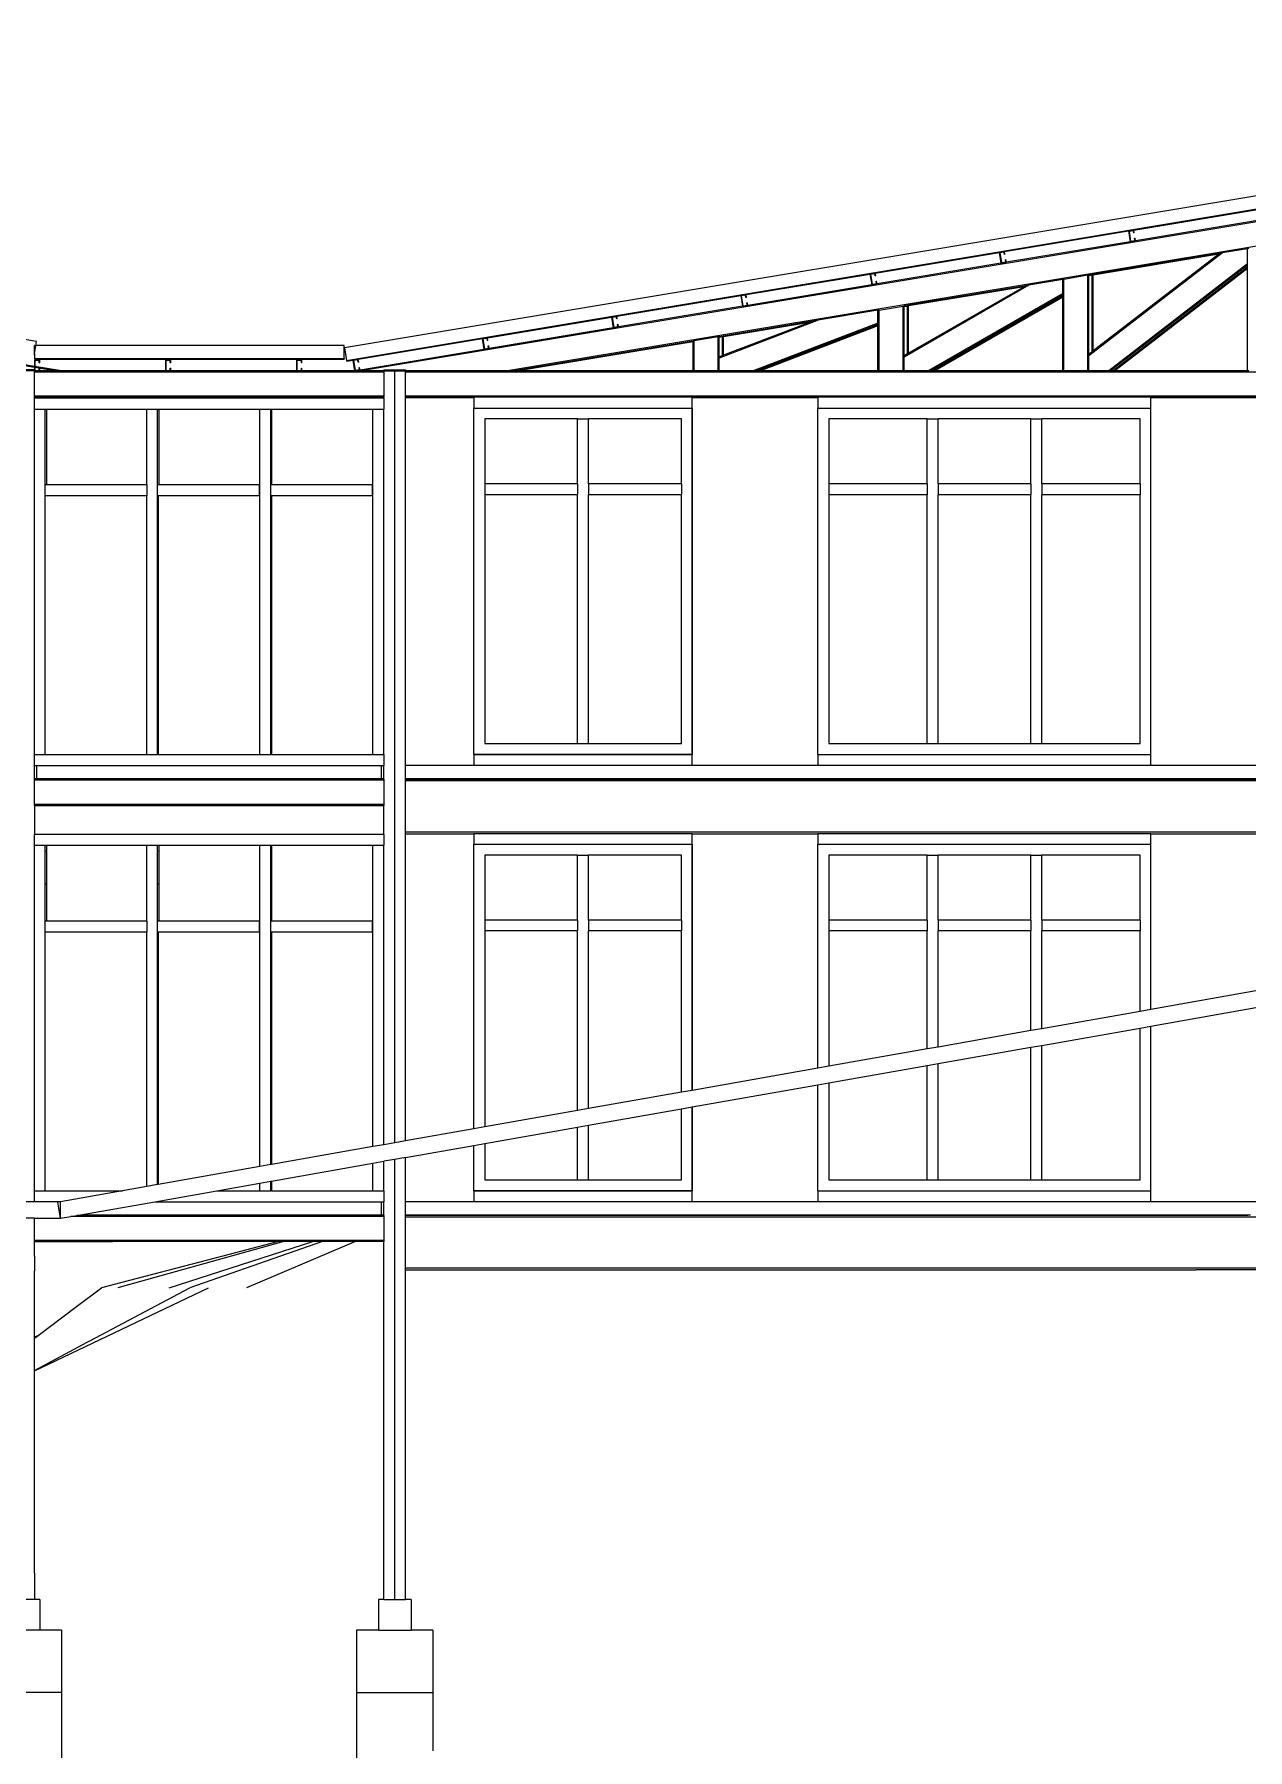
# Model space of a CAD drawing. Extents: x -53 to 53, y -13 to 12.
# Drawn here: x -25.52 to -14.41, y -3.5 to 12.21 of the extents above; entities that cross this region are included whole.
import ezdxf

# ---------------------------------------------------------------- set-up
doc = ezdxf.new("R2010")
doc.units = 0
doc.layers.get('0').update_dxf_attribs({"linetype": 'CONTINUOUS'})

msp = doc.modelspace()

# ---------------------------------------------------------------- linework, layer by layer
for p, q in [((-25.497, 9.401), (-42.377, 12.215)), ((-5.455, 12.215), (-22.677, 9.344)), ((-42.416, 11.982), (-25.516, 9.166)), ((-22.657, 9.226), (-5.435, 12.096)), ((-5.416, 11.982), (-22.523, 9.131)), ((-5.38, 11.765), (-21.183, 9.131)), ((-15.448, 10.422), (-14.314, 10.611)), ((-16.632, 10.225), (-15.497, 10.414)), ((-15.448, 10.422), (-15.497, 10.414)), ((-15.497, 10.414), (-15.481, 10.315)), ((-15.452, 10.416), (-15.492, 10.409)), ((-15.492, 10.409), (-15.477, 10.321)), ((-15.449, 10.396), (-15.452, 10.416)), ((-15.444, 10.397), (-15.449, 10.396)), ((-15.444, 10.397), (-15.448, 10.422)), ((-14.297, 10.512), (-15.432, 10.323)), ((-17.815, 10.027), (-16.681, 10.216)), ((-16.632, 10.225), (-16.681, 10.216)), ((-16.681, 10.216), (-16.665, 10.118)), ((-16.636, 10.219), (-16.675, 10.212)), ((-16.632, 10.199), (-16.636, 10.219)), ((-16.628, 10.2), (-16.632, 10.225)), ((-15.481, 10.315), (-16.615, 10.126)), ((-15.481, 10.315), (-15.432, 10.323)), ((-15.477, 10.321), (-15.437, 10.327)), ((-15.441, 10.347), (-15.436, 10.348)), ((-15.437, 10.327), (-15.441, 10.347)), ((-15.432, 10.323), (-15.436, 10.348)), ((-14.406, 10.251), (-14.637, 10.212)), ((-14.396, 10.252), (-14.406, 10.251)), ((-14.406, 10.112), (-14.406, 10.251)), ((-16.665, 10.118), (-17.799, 9.929)), ((-16.675, 10.212), (-16.66, 10.123)), ((-16.665, 10.118), (-16.615, 10.126)), ((-16.66, 10.123), (-16.621, 10.13)), ((-16.628, 10.2), (-16.632, 10.199)), ((-16.624, 10.15), (-16.619, 10.151)), ((-16.621, 10.13), (-16.624, 10.15)), ((-16.615, 10.126), (-16.619, 10.151)), ((-14.637, 10.212), (-15.859, 9.27)), ((-14.657, 10.209), (-15.859, 10.009)), ((-14.668, 10.2), (-15.819, 9.314)), ((-14.668, 10.2), (-15.819, 10.009)), ((-14.406, 10.112), (-15.678, 9.131)), ((-14.406, 10.099), (-15.662, 9.131)), ((-14.406, 10.081), (-15.638, 9.131)), ((-14.406, 10.068), (-15.622, 9.131)), ((-14.657, 10.209), (-14.668, 10.2)), ((-14.637, 10.212), (-14.657, 10.209)), ((-14.406, 10.099), (-14.406, 10.112)), ((-14.406, 10.081), (-14.406, 10.099)), ((-14.406, 10.068), (-14.406, 10.081)), ((-14.406, 9.131), (-14.406, 10.068)), ((-18.999, 9.83), (-17.865, 10.019)), ((-17.848, 9.92), (-18.983, 9.731)), ((-17.815, 10.027), (-17.865, 10.019)), ((-17.865, 10.019), (-17.848, 9.92)), ((-17.819, 10.021), (-17.859, 10.015)), ((-17.859, 10.015), (-17.844, 9.926)), ((-17.848, 9.92), (-17.799, 9.929)), ((-17.844, 9.926), (-17.805, 9.933)), ((-17.816, 10.002), (-17.819, 10.021)), ((-17.811, 10.003), (-17.816, 10.002)), ((-17.811, 10.003), (-17.815, 10.027)), ((-17.808, 9.952), (-17.803, 9.953)), ((-17.805, 9.933), (-17.808, 9.952)), ((-17.799, 9.929), (-17.803, 9.953)), ((-16.409, 9.917), (-17.551, 9.258)), ((-16.437, 9.912), (-17.551, 9.727)), ((-16.453, 9.903), (-17.511, 9.293)), ((-16.453, 9.903), (-17.511, 9.727)), ((-16.437, 9.912), (-16.453, 9.903)), ((-16.409, 9.917), (-16.437, 9.912)), ((-16.099, 9.969), (-16.409, 9.917)), ((-16.089, 9.97), (-16.099, 9.969)), ((-16.099, 9.841), (-16.099, 9.969)), ((-15.868, 10.007), (-16.089, 9.97)), ((-16.089, 9.131), (-16.089, 9.97)), ((-15.859, 10.009), (-15.868, 10.007)), ((-15.868, 9.131), (-15.868, 10.007)), ((-15.859, 10.002), (-15.859, 10.009)), ((-15.828, 10.007), (-15.859, 10.002)), ((-15.859, 9.283), (-15.859, 10.002)), ((-15.819, 10.009), (-15.828, 10.007)), ((-15.828, 9.306), (-15.828, 10.007)), ((-15.819, 9.314), (-15.819, 10.009)), ((-20.183, 9.633), (-19.048, 9.822)), ((-18.999, 9.83), (-19.048, 9.822)), ((-19.048, 9.822), (-19.032, 9.723)), ((-19.003, 9.824), (-19.043, 9.818)), ((-19.043, 9.818), (-19.028, 9.729)), ((-19, 9.804), (-19.003, 9.824)), ((-18.995, 9.805), (-19, 9.804)), ((-18.995, 9.805), (-18.999, 9.83)), ((-18.992, 9.755), (-18.987, 9.756)), ((-18.988, 9.735), (-18.992, 9.755)), ((-18.983, 9.731), (-18.987, 9.756)), ((-16.099, 9.841), (-17.33, 9.131)), ((-16.099, 9.83), (-17.311, 9.131)), ((-16.099, 9.818), (-17.29, 9.131)), ((-16.099, 9.807), (-17.271, 9.131)), ((-16.099, 9.83), (-16.099, 9.841)), ((-16.099, 9.818), (-16.099, 9.83)), ((-16.099, 9.807), (-16.099, 9.818)), ((-16.099, 9.131), (-16.099, 9.807)), ((-21.366, 9.435), (-20.232, 9.624)), ((-20.183, 9.633), (-20.232, 9.624)), ((-20.232, 9.624), (-20.216, 9.526)), ((-20.187, 9.627), (-20.226, 9.62)), ((-20.226, 9.62), (-20.211, 9.532)), ((-20.183, 9.607), (-20.187, 9.627)), ((-20.179, 9.608), (-20.183, 9.633)), ((-20.179, 9.608), (-20.183, 9.607)), ((-19.032, 9.723), (-20.166, 9.534)), ((-18.338, 9.595), (-19.244, 9.249)), ((-18.387, 9.587), (-19.244, 9.445)), ((-19.032, 9.723), (-18.983, 9.731)), ((-19.028, 9.729), (-18.988, 9.735)), ((-18.387, 9.587), (-18.418, 9.575)), ((-18.338, 9.595), (-18.387, 9.587)), ((-17.791, 9.687), (-18.338, 9.595)), ((-17.781, 9.688), (-17.791, 9.687)), ((-17.791, 9.569), (-17.791, 9.687)), ((-17.781, 9.688), (-17.561, 9.725)), ((-17.781, 9.131), (-17.781, 9.688)), ((-17.561, 9.725), (-17.551, 9.727)), ((-17.561, 9.131), (-17.561, 9.725)), ((-17.551, 9.72), (-17.551, 9.727)), ((-17.551, 9.72), (-17.521, 9.725)), ((-17.551, 9.27), (-17.551, 9.72)), ((-17.521, 9.725), (-17.511, 9.727)), ((-17.521, 9.287), (-17.521, 9.725)), ((-17.511, 9.293), (-17.511, 9.727)), ((-21.366, 9.435), (-21.416, 9.427)), ((-21.37, 9.43), (-21.41, 9.423)), ((-21.367, 9.41), (-21.37, 9.43)), ((-21.362, 9.411), (-21.366, 9.435)), ((-20.216, 9.526), (-21.35, 9.337)), ((-20.216, 9.526), (-20.166, 9.534)), ((-20.211, 9.532), (-20.172, 9.538)), ((-20.175, 9.558), (-20.17, 9.559)), ((-20.172, 9.538), (-20.175, 9.558)), ((-20.166, 9.534), (-20.17, 9.559)), ((-19.253, 9.443), (-19.474, 9.406)), ((-19.244, 9.445), (-19.253, 9.443)), ((-19.253, 9.131), (-19.253, 9.443)), ((-19.244, 9.438), (-19.244, 9.445)), ((-19.213, 9.443), (-19.244, 9.438)), ((-19.244, 9.26), (-19.244, 9.438)), ((-19.204, 9.445), (-19.213, 9.443)), ((-19.213, 9.271), (-19.213, 9.443)), ((-18.418, 9.575), (-19.204, 9.275)), ((-18.418, 9.575), (-19.204, 9.445)), ((-19.204, 9.275), (-19.204, 9.445)), ((-17.791, 9.569), (-18.935, 9.131)), ((-17.791, 9.558), (-18.908, 9.131)), ((-17.791, 9.553), (-18.895, 9.131)), ((-17.791, 9.543), (-18.868, 9.131)), ((-17.791, 9.558), (-17.791, 9.569)), ((-17.791, 9.553), (-17.791, 9.558)), ((-17.791, 9.543), (-17.791, 9.553)), ((-17.791, 9.131), (-17.791, 9.543)), ((-26.433, 9.329), (-25.516, 9.176)), ((-25.517, 9.283), (-25.516, 9.288)), ((-25.516, 9.288), (-25.516, 9.364)), ((-25.503, 9.364), (-25.516, 9.364)), ((-25.516, 9.288), (-25.503, 9.364)), ((-25.516, 9.288), (-25.516, 9.244)), ((-25.503, 9.364), (-25.497, 9.401)), ((-22.68, 9.364), (-25.503, 9.364)), ((-22.68, 9.244), (-22.68, 9.364)), ((-22.677, 9.344), (-22.657, 9.226)), ((-22.55, 9.238), (-21.416, 9.427)), ((-21.399, 9.329), (-22.534, 9.139)), ((-21.416, 9.427), (-21.399, 9.329)), ((-21.41, 9.423), (-21.395, 9.334)), ((-21.399, 9.329), (-21.35, 9.337)), ((-21.395, 9.334), (-21.356, 9.341)), ((-21.362, 9.411), (-21.367, 9.41)), ((-21.359, 9.361), (-21.354, 9.361)), ((-21.356, 9.341), (-21.359, 9.361)), ((-21.35, 9.337), (-21.354, 9.361)), ((-19.484, 9.405), (-21.123, 9.131)), ((-19.484, 9.398), (-21.083, 9.131)), ((-19.474, 9.406), (-19.484, 9.405)), ((-19.484, 9.398), (-19.484, 9.405)), ((-19.484, 9.131), (-19.484, 9.398)), ((-19.474, 9.131), (-19.474, 9.406)), ((-19.213, 9.271), (-19.244, 9.26)), ((-19.204, 9.275), (-19.213, 9.271)), ((-17.521, 9.287), (-17.551, 9.27)), ((-17.511, 9.293), (-17.521, 9.287)), ((-15.828, 9.306), (-15.859, 9.283)), ((-15.859, 9.283), (-15.859, 9.27)), ((-15.819, 9.314), (-15.828, 9.306)), ((-25.516, 9.141), (-25.716, 9.141)), ((-25.516, 9.131), (-25.616, 9.131)), ((-25.516, 9.244), (-25.516, 9.238)), ((-25.516, 9.244), (-22.68, 9.244)), ((-25.516, 9.238), (-22.68, 9.238)), ((-25.466, 9.231), (-25.516, 9.231)), ((-25.516, 9.231), (-25.516, 9.176)), ((-25.516, 9.176), (-25.516, 9.166)), ((-25.516, 9.166), (-25.516, 9.141)), ((-25.516, 9.141), (-25.516, 9.131)), ((-25.516, 9.131), (-25.466, 9.131)), ((-25.516, 9.121), (-25.516, 9.131)), ((-22.316, 9.121), (-25.516, 9.121)), ((-25.516, 8.901), (-25.516, 9.121)), ((-25.471, 9.226), (-25.511, 9.226)), ((-25.511, 9.226), (-25.511, 9.175)), ((-25.511, 9.175), (-25.249, 9.131)), ((-25.511, 9.175), (-25.511, 9.165)), ((-25.511, 9.165), (-25.309, 9.131)), ((-25.511, 9.165), (-25.511, 9.136)), ((-25.511, 9.136), (-25.471, 9.136)), ((-25.471, 9.206), (-25.471, 9.226)), ((-25.466, 9.206), (-25.471, 9.206)), ((-25.471, 9.156), (-25.466, 9.156)), ((-25.471, 9.136), (-25.471, 9.156)), ((-25.466, 9.206), (-25.466, 9.231)), ((-25.466, 9.131), (-25.466, 9.156)), ((-25.309, 9.131), (-25.466, 9.131)), ((-25.249, 9.131), (-25.309, 9.131)), ((-25.309, 9.131), (-25.309, 9.131)), ((-24.316, 9.131), (-25.249, 9.131)), ((-24.266, 9.231), (-24.316, 9.231)), ((-24.316, 9.231), (-24.316, 9.131)), ((-24.316, 9.131), (-24.266, 9.131)), ((-24.311, 9.226), (-24.311, 9.136)), ((-24.271, 9.226), (-24.311, 9.226)), ((-24.311, 9.136), (-24.271, 9.136)), ((-24.271, 9.206), (-24.271, 9.226)), ((-24.266, 9.206), (-24.271, 9.206)), ((-24.271, 9.156), (-24.266, 9.156)), ((-24.271, 9.136), (-24.271, 9.156)), ((-24.266, 9.206), (-24.266, 9.231)), ((-24.266, 9.131), (-24.266, 9.156)), ((-23.116, 9.131), (-24.266, 9.131)), ((-23.066, 9.231), (-23.116, 9.231)), ((-23.116, 9.231), (-23.116, 9.131)), ((-23.116, 9.131), (-23.066, 9.131)), ((-23.111, 9.226), (-23.111, 9.136)), ((-23.071, 9.226), (-23.111, 9.226)), ((-23.111, 9.136), (-23.071, 9.136)), ((-23.071, 9.206), (-23.071, 9.226)), ((-23.066, 9.206), (-23.071, 9.206)), ((-23.071, 9.156), (-23.066, 9.156)), ((-23.071, 9.136), (-23.071, 9.156)), ((-23.066, 9.206), (-23.066, 9.231)), ((-23.066, 9.131), (-23.066, 9.156)), ((-22.583, 9.131), (-23.066, 9.131)), ((-22.68, 9.244), (-22.68, 9.238)), ((-22.657, 9.226), (-22.656, 9.22)), ((-22.656, 9.22), (-22.599, 9.23)), ((-22.55, 9.238), (-22.599, 9.23)), ((-22.599, 9.23), (-22.583, 9.131)), ((-22.554, 9.232), (-22.594, 9.226)), ((-22.594, 9.226), (-22.579, 9.137)), ((-22.583, 9.131), (-22.534, 9.139)), ((-22.583, 9.131), (-22.523, 9.131)), ((-22.579, 9.137), (-22.539, 9.144)), ((-22.551, 9.213), (-22.554, 9.232)), ((-22.546, 9.213), (-22.551, 9.213)), ((-22.546, 9.213), (-22.55, 9.238)), ((-22.543, 9.163), (-22.538, 9.164)), ((-22.539, 9.144), (-22.543, 9.163)), ((-22.534, 9.139), (-22.538, 9.164)), ((-22.316, 9.131), (-22.523, 9.131)), ((-22.523, 9.131), (-22.523, 9.131)), ((-22.316, 9.141), (-22.116, 9.141)), ((-22.316, 9.131), (-22.316, 9.141)), ((-22.316, 9.131), (-22.216, 9.131)), ((-22.316, 9.131), (-22.316, 9.121)), ((-22.316, 9.121), (-22.316, 8.901)), ((-22.216, 2.061), (-22.216, 9.131)), ((-22.216, 9.131), (-22.116, 9.131)), ((-22.116, 9.131), (-22.116, 9.141)), ((-21.183, 9.131), (-22.116, 9.131)), ((-22.116, 9.121), (-22.116, 9.131)), ((-7.316, 9.121), (-22.116, 9.121)), ((-22.116, 8.901), (-22.116, 9.121)), ((-21.123, 9.131), (-21.183, 9.131)), ((-21.083, 9.131), (-21.123, 9.131)), ((-19.484, 9.131), (-21.083, 9.131)), ((-19.474, 9.131), (-19.484, 9.131)), ((-19.253, 9.131), (-19.474, 9.131)), ((-19.244, 9.131), (-19.253, 9.131)), ((-19.244, 9.26), (-19.244, 9.249)), ((-19.244, 9.131), (-19.244, 9.249)), ((-18.935, 9.131), (-19.244, 9.131)), ((-18.935, 9.131), (-18.908, 9.131)), ((-18.895, 9.131), (-18.908, 9.131)), ((-18.868, 9.131), (-18.895, 9.131)), ((-17.791, 9.131), (-18.868, 9.131)), ((-17.781, 9.131), (-17.791, 9.131)), ((-17.561, 9.131), (-17.781, 9.131)), ((-17.551, 9.131), (-17.561, 9.131)), ((-17.551, 9.27), (-17.551, 9.258)), ((-17.551, 9.131), (-17.551, 9.258)), ((-17.33, 9.131), (-17.551, 9.131)), ((-17.33, 9.131), (-17.311, 9.131)), ((-17.29, 9.131), (-17.311, 9.131)), ((-17.271, 9.131), (-17.29, 9.131)), ((-16.099, 9.131), (-17.271, 9.131)), ((-16.089, 9.131), (-16.099, 9.131)), ((-15.868, 9.131), (-16.089, 9.131)), ((-15.859, 9.131), (-15.868, 9.131)), ((-15.859, 9.131), (-15.859, 9.27)), ((-15.678, 9.131), (-15.859, 9.131)), ((-15.678, 9.131), (-15.662, 9.131)), ((-15.638, 9.131), (-15.662, 9.131)), ((-15.622, 9.131), (-15.638, 9.131)), ((-14.406, 9.131), (-15.622, 9.131)), ((-14.396, 9.131), (-14.406, 9.131)), ((-22.316, 8.901), (-25.516, 8.901)), ((-25.516, 8.891), (-25.516, 8.901)), ((-25.516, 8.881), (-25.516, 8.891)), ((-25.516, 8.891), (-22.316, 8.891)), ((-22.316, 8.881), (-25.516, 8.881)), ((-25.516, 8.781), (-25.516, 8.881)), ((-22.316, 8.901), (-22.316, 8.891)), ((-22.316, 8.881), (-22.316, 8.891)), ((-22.316, 8.881), (-22.316, 8.781)), ((-22.116, 8.891), (-22.116, 8.901)), ((-22.076, 8.901), (-22.116, 8.901)), ((-22.116, 8.887), (-22.116, 8.891)), ((-22.116, 8.891), (-22.076, 8.891)), ((-22.116, 5.517), (-22.116, 8.887)), ((-22.116, 8.887), (-21.491, 8.887)), ((-22.076, 8.901), (-22.076, 8.891)), ((-7.316, 8.901), (-22.076, 8.901)), ((-7.316, 8.891), (-22.076, 8.891)), ((-21.491, 8.887), (-21.491, 8.791)), ((-19.491, 8.887), (-18.341, 8.887)), ((-19.491, 8.791), (-19.491, 8.887)), ((-18.341, 8.887), (-18.341, 8.791)), ((-15.291, 8.887), (-14.141, 8.887)), ((-15.291, 8.791), (-15.291, 8.887)), ((-25.516, 8.781), (-25.416, 8.781)), ((-25.516, 5.617), (-25.516, 8.781)), ((-25.416, 8.087), (-25.416, 8.781)), ((-25.416, 8.781), (-25.404, 8.781)), ((-25.404, 8.781), (-25.404, 8.087)), ((-25.404, 8.781), (-24.487, 8.781)), ((-24.487, 8.781), (-24.387, 8.781)), ((-24.487, 8.087), (-24.487, 8.781)), ((-24.387, 8.087), (-24.387, 8.781)), ((-24.387, 8.781), (-24.375, 8.781)), ((-24.375, 8.781), (-24.375, 8.087)), ((-24.375, 8.781), (-23.451, 8.781)), ((-23.451, 8.781), (-23.351, 8.781)), ((-23.451, 8.087), (-23.451, 8.781)), ((-23.351, 8.087), (-23.351, 8.781)), ((-23.351, 8.781), (-23.345, 8.781)), ((-23.345, 8.781), (-23.345, 8.087)), ((-23.345, 8.781), (-22.416, 8.781)), ((-22.416, 8.781), (-22.316, 8.781)), ((-22.416, 8.087), (-22.416, 8.781)), ((-22.316, 5.617), (-22.316, 8.781)), ((-21.491, 5.617), (-21.491, 8.791)), ((-21.491, 8.791), (-19.491, 8.791)), ((-21.491, 8.791), (-19.491, 8.791)), ((-21.491, 5.617), (-21.491, 8.791)), ((-20.541, 8.691), (-21.391, 8.691)), ((-21.391, 8.691), (-21.391, 8.097)), ((-20.541, 8.691), (-20.441, 8.691)), ((-20.541, 8.097), (-20.541, 8.691)), ((-19.591, 8.691), (-20.441, 8.691)), ((-20.441, 8.097), (-20.441, 8.691)), ((-19.591, 8.097), (-19.591, 8.691)), ((-19.491, 5.617), (-19.491, 8.791)), ((-19.491, 8.791), (-19.491, 5.617)), ((-18.341, 8.791), (-15.291, 8.791)), ((-18.341, 5.617), (-18.341, 8.791)), ((-17.341, 8.691), (-18.241, 8.691)), ((-18.241, 8.691), (-18.241, 8.097)), ((-17.341, 8.691), (-17.241, 8.691)), ((-17.341, 8.097), (-17.341, 8.691)), ((-17.241, 8.097), (-17.241, 8.691)), ((-16.391, 8.691), (-17.241, 8.691)), ((-16.391, 8.691), (-16.291, 8.691)), ((-16.391, 8.097), (-16.391, 8.691)), ((-16.291, 8.097), (-16.291, 8.691)), ((-15.391, 8.691), (-16.291, 8.691)), ((-15.391, 8.097), (-15.391, 8.691)), ((-15.291, 5.617), (-15.291, 8.791)), ((-25.404, 8.087), (-25.416, 8.087)), ((-25.416, 7.987), (-25.416, 8.087)), ((-24.487, 8.087), (-25.404, 8.087)), ((-24.487, 8.087), (-24.487, 7.987)), ((-24.375, 8.087), (-24.387, 8.087)), ((-24.387, 7.987), (-24.387, 8.087)), ((-23.457, 8.087), (-24.375, 8.087)), ((-23.457, 8.087), (-23.457, 7.987)), ((-23.457, 8.087), (-23.451, 8.087)), ((-23.451, 7.987), (-23.451, 8.087)), ((-23.345, 8.087), (-23.351, 8.087)), ((-23.351, 7.987), (-23.351, 8.087)), ((-22.422, 8.087), (-23.345, 8.087)), ((-22.422, 8.087), (-22.422, 7.987)), ((-22.422, 8.087), (-22.416, 8.087)), ((-22.416, 7.987), (-22.416, 8.087)), ((-20.541, 8.097), (-21.391, 8.097)), ((-21.391, 8.097), (-21.391, 7.997)), ((-20.541, 8.097), (-20.541, 7.997)), ((-19.591, 8.097), (-20.441, 8.097)), ((-20.441, 8.097), (-20.441, 7.997)), ((-19.591, 8.097), (-19.591, 7.997)), ((-17.341, 8.097), (-18.241, 8.097)), ((-18.241, 8.097), (-18.241, 7.997)), ((-17.341, 8.097), (-17.341, 7.997)), ((-16.391, 8.097), (-17.241, 8.097)), ((-17.241, 8.097), (-17.241, 7.997)), ((-16.391, 8.097), (-16.391, 7.997)), ((-15.391, 8.097), (-16.291, 8.097)), ((-16.291, 8.097), (-16.291, 7.997)), ((-15.391, 8.097), (-15.391, 7.997)), ((-24.487, 7.987), (-25.416, 7.987)), ((-25.416, 5.617), (-25.416, 7.987)), ((-24.487, 5.617), (-24.487, 7.987)), ((-24.387, 5.617), (-24.387, 7.987)), ((-24.387, 7.987), (-24.381, 7.987)), ((-24.381, 7.987), (-24.381, 5.617)), ((-23.457, 7.987), (-24.381, 7.987)), ((-23.451, 7.987), (-23.457, 7.987)), ((-23.451, 5.617), (-23.451, 7.987)), ((-23.351, 5.617), (-23.351, 7.987)), ((-23.351, 7.987), (-23.345, 7.987)), ((-23.345, 7.987), (-23.345, 5.617)), ((-22.422, 7.987), (-23.345, 7.987)), ((-22.416, 7.987), (-22.422, 7.987)), ((-22.416, 5.617), (-22.416, 7.987)), ((-20.541, 7.997), (-21.391, 7.997)), ((-21.391, 7.997), (-21.391, 5.717)), ((-20.541, 5.717), (-20.541, 7.997)), ((-19.591, 7.997), (-20.441, 7.997)), ((-20.441, 5.717), (-20.441, 7.997)), ((-19.591, 5.717), (-19.591, 7.997)), ((-17.341, 7.997), (-18.241, 7.997)), ((-18.241, 7.997), (-18.241, 5.717)), ((-17.341, 5.717), (-17.341, 7.997)), ((-16.391, 7.997), (-17.241, 7.997)), ((-17.241, 5.717), (-17.241, 7.997)), ((-16.391, 5.717), (-16.391, 7.997)), ((-15.391, 7.997), (-16.291, 7.997)), ((-16.291, 5.717), (-16.291, 7.997)), ((-15.391, 5.717), (-15.391, 7.997)), ((-21.391, 5.717), (-20.541, 5.717)), ((-20.541, 5.717), (-20.441, 5.717)), ((-20.441, 5.717), (-19.591, 5.717)), ((-18.241, 5.717), (-17.341, 5.717)), ((-17.341, 5.717), (-17.241, 5.717)), ((-17.241, 5.717), (-16.391, 5.717)), ((-16.391, 5.717), (-16.291, 5.717)), ((-16.291, 5.717), (-15.391, 5.717)), ((-25.516, 5.617), (-25.416, 5.617)), ((-25.516, 5.517), (-25.516, 5.617)), ((-25.516, 5.517), (-25.494, 5.517)), ((-25.516, 5.397), (-25.516, 5.517)), ((-25.494, 5.397), (-25.494, 5.517)), ((-25.494, 5.517), (-22.338, 5.517)), ((-25.416, 5.617), (-24.487, 5.617)), ((-24.487, 5.617), (-24.387, 5.617)), ((-24.381, 5.617), (-24.387, 5.617)), ((-24.381, 5.617), (-23.451, 5.617)), ((-23.451, 5.617), (-23.351, 5.617)), ((-23.345, 5.617), (-23.351, 5.617)), ((-23.345, 5.617), (-22.416, 5.617)), ((-22.416, 5.617), (-22.316, 5.617)), ((-22.338, 5.517), (-22.316, 5.517)), ((-22.338, 5.397), (-22.338, 5.517)), ((-22.316, 5.617), (-22.316, 5.517)), ((-22.316, 5.397), (-22.316, 5.517)), ((-21.491, 5.517), (-22.116, 5.517)), ((-22.116, 5.397), (-22.116, 5.517)), ((-21.491, 5.617), (-19.491, 5.617)), ((-21.491, 5.617), (-21.491, 5.517)), ((-19.491, 5.617), (-21.491, 5.617)), ((-19.491, 5.517), (-21.491, 5.517)), ((-19.491, 5.517), (-19.491, 5.617)), ((-18.341, 5.517), (-19.491, 5.517)), ((-18.341, 5.617), (-15.291, 5.617)), ((-18.341, 5.617), (-18.341, 5.517)), ((-15.291, 5.517), (-18.341, 5.517)), ((-15.291, 5.517), (-15.291, 5.617)), ((-14.141, 5.517), (-15.291, 5.517)), ((-25.516, 5.391), (-25.516, 5.397)), ((-25.516, 5.397), (-25.494, 5.397)), ((-25.494, 5.391), (-25.516, 5.391)), ((-25.516, 5.381), (-25.516, 5.391)), ((-22.316, 5.381), (-25.516, 5.381)), ((-25.516, 5.161), (-25.516, 5.381)), ((-25.494, 5.397), (-22.338, 5.397)), ((-25.494, 5.397), (-25.494, 5.391)), ((-22.338, 5.391), (-25.494, 5.391)), ((-22.338, 5.397), (-22.338, 5.391)), ((-22.338, 5.397), (-22.316, 5.397)), ((-22.316, 5.391), (-22.338, 5.391)), ((-22.316, 5.391), (-22.316, 5.397)), ((-22.316, 5.391), (-22.316, 5.381)), ((-22.316, 5.381), (-22.316, 5.161)), ((-22.116, 5.391), (-22.116, 5.397)), ((-22.116, 5.397), (-7.316, 5.397)), ((-22.116, 5.375), (-22.116, 5.391)), ((-22.116, 5.391), (-7.316, 5.391)), ((-22.116, 4.907), (-22.116, 5.375)), ((-7.316, 5.375), (-22.116, 5.375)), ((-22.316, 5.161), (-25.516, 5.161)), ((-25.516, 5.151), (-25.516, 5.161)), ((-25.516, 5.151), (-22.316, 5.151)), ((-25.516, 5.151), (-25.516, 4.886)), ((-22.316, 5.161), (-22.316, 5.151)), ((-22.316, 4.886), (-22.316, 5.151)), ((-22.316, 4.886), (-25.516, 4.886)), ((-25.516, 4.786), (-25.516, 4.886)), ((-22.316, 4.886), (-22.316, 4.786)), ((-22.116, 4.891), (-22.116, 4.907)), ((-7.316, 4.907), (-22.116, 4.907)), ((-22.116, 2.079), (-22.116, 4.891)), ((-22.116, 4.891), (-21.491, 4.891)), ((-21.491, 4.891), (-21.491, 4.796)), ((-19.491, 4.891), (-21.491, 4.891)), ((-19.491, 4.891), (-18.341, 4.891)), ((-19.491, 4.796), (-19.491, 4.891)), ((-18.341, 4.891), (-18.341, 4.796)), ((-15.291, 4.891), (-18.341, 4.891)), ((-15.291, 4.891), (-14.141, 4.891)), ((-15.291, 4.796), (-15.291, 4.891)), ((-25.516, 4.786), (-25.416, 4.786)), ((-25.516, 1.621), (-25.516, 4.786)), ((-25.416, 4.786), (-25.404, 4.786)), ((-25.416, 4.733), (-25.416, 4.786)), ((-25.404, 4.733), (-25.416, 4.733)), ((-25.416, 4.43), (-25.416, 4.733)), ((-25.404, 4.786), (-25.404, 4.733)), ((-25.404, 4.786), (-24.487, 4.786)), ((-25.404, 4.733), (-25.404, 4.43)), ((-24.487, 4.786), (-24.387, 4.786)), ((-24.487, 4.091), (-24.487, 4.786)), ((-24.387, 4.786), (-24.375, 4.786)), ((-24.387, 4.733), (-24.387, 4.786)), ((-24.375, 4.733), (-24.387, 4.733)), ((-24.387, 4.43), (-24.387, 4.733)), ((-24.375, 4.786), (-24.375, 4.733)), ((-24.375, 4.786), (-23.451, 4.786)), ((-24.375, 4.733), (-24.375, 4.43)), ((-23.451, 4.786), (-23.351, 4.786)), ((-23.451, 4.091), (-23.451, 4.786)), ((-23.351, 4.786), (-23.345, 4.786)), ((-23.351, 4.733), (-23.351, 4.786)), ((-23.345, 4.733), (-23.351, 4.733)), ((-23.351, 4.43), (-23.351, 4.733)), ((-23.345, 4.786), (-23.345, 4.733)), ((-23.345, 4.786), (-22.416, 4.786)), ((-23.345, 4.733), (-23.345, 4.43)), ((-22.416, 4.786), (-22.316, 4.786)), ((-22.416, 4.091), (-22.416, 4.786)), ((-22.316, 2.043), (-22.316, 4.786)), ((-21.491, 2.189), (-21.491, 4.796)), ((-21.491, 4.796), (-19.491, 4.796)), ((-21.491, 4.796), (-19.491, 4.796)), ((-21.491, 2.189), (-21.491, 4.796)), ((-19.491, 2.541), (-19.491, 4.796)), ((-19.491, 4.796), (-19.491, 2.541)), ((-18.341, 4.796), (-15.291, 4.796)), ((-18.341, 2.744), (-18.341, 4.796)), ((-15.291, 3.282), (-15.291, 4.796)), ((-20.541, 4.696), (-21.391, 4.696)), ((-21.391, 4.696), (-21.391, 4.101)), ((-20.541, 4.696), (-20.441, 4.696)), ((-20.541, 4.101), (-20.541, 4.696)), ((-19.591, 4.696), (-20.441, 4.696)), ((-20.441, 4.101), (-20.441, 4.696)), ((-19.591, 4.101), (-19.591, 4.696)), ((-17.341, 4.696), (-18.241, 4.696)), ((-18.241, 4.696), (-18.241, 4.101)), ((-17.341, 4.696), (-17.241, 4.696)), ((-17.341, 4.101), (-17.341, 4.696)), ((-17.241, 4.101), (-17.241, 4.696)), ((-16.391, 4.696), (-17.241, 4.696)), ((-16.391, 4.696), (-16.291, 4.696)), ((-16.391, 4.101), (-16.391, 4.696)), ((-16.291, 4.101), (-16.291, 4.696)), ((-15.391, 4.696), (-16.291, 4.696)), ((-15.391, 4.101), (-15.391, 4.696)), ((-25.404, 4.43), (-25.416, 4.43)), ((-25.416, 4.091), (-25.416, 4.43)), ((-25.404, 4.43), (-25.404, 4.091)), ((-24.375, 4.43), (-24.387, 4.43)), ((-24.387, 4.091), (-24.387, 4.43)), ((-24.375, 4.43), (-24.375, 4.091)), ((-23.345, 4.43), (-23.351, 4.43)), ((-23.351, 4.091), (-23.351, 4.43)), ((-23.345, 4.43), (-23.345, 4.091)), ((-25.404, 4.091), (-25.416, 4.091)), ((-25.416, 3.991), (-25.416, 4.091)), ((-24.487, 4.091), (-25.404, 4.091)), ((-24.487, 4.091), (-24.487, 3.991)), ((-24.375, 4.091), (-24.387, 4.091)), ((-24.387, 3.991), (-24.387, 4.091)), ((-23.457, 4.091), (-24.375, 4.091)), ((-23.457, 4.091), (-23.457, 3.991)), ((-23.457, 4.091), (-23.451, 4.091)), ((-23.451, 3.991), (-23.451, 4.091)), ((-23.345, 4.091), (-23.351, 4.091)), ((-23.351, 3.991), (-23.351, 4.091)), ((-22.422, 4.091), (-23.345, 4.091)), ((-22.422, 4.091), (-22.422, 3.991)), ((-22.422, 4.091), (-22.416, 4.091)), ((-22.416, 3.991), (-22.416, 4.091)), ((-20.541, 4.101), (-21.391, 4.101)), ((-21.391, 4.101), (-21.391, 4.001)), ((-20.541, 4.101), (-20.541, 4.001)), ((-19.591, 4.101), (-20.441, 4.101)), ((-20.441, 4.101), (-20.441, 4.001)), ((-19.591, 4.101), (-19.591, 4.001)), ((-17.341, 4.101), (-18.241, 4.101)), ((-18.241, 4.101), (-18.241, 4.001)), ((-17.341, 4.101), (-17.341, 4.001)), ((-16.391, 4.101), (-17.241, 4.101)), ((-17.241, 4.101), (-17.241, 4.001)), ((-16.391, 4.101), (-16.391, 4.001)), ((-15.391, 4.101), (-16.291, 4.101)), ((-16.291, 4.101), (-16.291, 4.001)), ((-15.391, 4.101), (-15.391, 4.001)), ((-24.487, 3.991), (-25.416, 3.991)), ((-25.416, 1.621), (-25.416, 3.991)), ((-24.487, 1.661), (-24.487, 3.991)), ((-24.387, 3.991), (-24.381, 3.991)), ((-24.387, 2.947), (-24.387, 3.991)), ((-23.457, 3.991), (-24.381, 3.991)), ((-24.381, 3.991), (-24.381, 2.951)), ((-23.451, 3.991), (-23.457, 3.991)), ((-23.451, 1.843), (-23.451, 3.991)), ((-23.351, 3.991), (-23.345, 3.991)), ((-23.351, 3.689), (-23.351, 3.991)), ((-22.422, 3.991), (-23.345, 3.991)), ((-23.345, 3.991), (-23.345, 3.693)), ((-22.416, 3.991), (-22.422, 3.991)), ((-22.416, 2.026), (-22.416, 3.991)), ((-20.541, 4.001), (-21.391, 4.001)), ((-21.391, 4.001), (-21.391, 2.206)), ((-20.541, 2.356), (-20.541, 4.001)), ((-19.591, 4.001), (-20.441, 4.001)), ((-20.441, 2.374), (-20.441, 4.001)), ((-19.591, 2.524), (-19.591, 4.001)), ((-17.341, 4.001), (-18.241, 4.001)), ((-18.241, 4.001), (-18.241, 2.762)), ((-17.341, 2.921), (-17.341, 4.001)), ((-16.391, 4.001), (-17.241, 4.001)), ((-17.241, 2.938), (-17.241, 4.001)), ((-16.391, 3.088), (-16.391, 4.001)), ((-15.391, 4.001), (-16.291, 4.001)), ((-16.291, 3.106), (-16.291, 4.001)), ((-15.391, 3.264), (-15.391, 4.001)), ((-23.351, 1.861), (-23.351, 3.689)), ((-23.345, 3.693), (-23.345, 1.862)), ((-14.141, 3.485), (-15.291, 3.282)), ((-15.291, 3.13), (-14.141, 3.333)), ((-15.391, 3.264), (-16.291, 3.106)), ((-15.291, 3.282), (-15.391, 3.264)), ((-16.391, 3.088), (-17.241, 2.938)), ((-16.291, 3.106), (-16.391, 3.088)), ((-16.291, 2.953), (-15.391, 3.112)), ((-15.391, 3.112), (-15.291, 3.13)), ((-15.391, 1.721), (-15.391, 3.112)), ((-15.291, 1.621), (-15.291, 3.13)), ((-24.387, 1.678), (-24.387, 2.947)), ((-24.381, 2.951), (-24.381, 1.679)), ((-17.341, 2.921), (-18.241, 2.762)), ((-17.241, 2.938), (-17.341, 2.921)), ((-17.241, 2.786), (-16.391, 2.936)), ((-16.391, 2.936), (-16.291, 2.953)), ((-16.391, 1.721), (-16.391, 2.936)), ((-16.291, 1.721), (-16.291, 2.953)), ((-18.341, 2.744), (-19.491, 2.541)), ((-18.241, 2.762), (-18.341, 2.744)), ((-18.241, 2.61), (-17.341, 2.768)), ((-17.341, 2.768), (-17.241, 2.786)), ((-17.341, 1.721), (-17.341, 2.768)), ((-17.241, 1.721), (-17.241, 2.786)), ((-19.591, 2.524), (-20.441, 2.374)), ((-19.491, 2.541), (-19.591, 2.524)), ((-19.491, 2.389), (-18.341, 2.592)), ((-18.341, 2.592), (-18.241, 2.61)), ((-18.341, 1.621), (-18.341, 2.592)), ((-18.241, 2.61), (-18.241, 1.721)), ((-20.441, 2.374), (-20.541, 2.356)), ((-20.441, 2.222), (-19.591, 2.372)), ((-19.591, 2.372), (-19.491, 2.389)), ((-19.591, 1.721), (-19.591, 2.372)), ((-19.491, 1.621), (-19.491, 2.389)), ((-19.491, 2.389), (-19.491, 1.621)), ((-21.391, 2.206), (-21.491, 2.189)), ((-20.541, 2.356), (-21.391, 2.206)), ((-21.391, 2.054), (-20.541, 2.204)), ((-20.541, 2.204), (-20.441, 2.222)), ((-20.541, 1.721), (-20.541, 2.204)), ((-20.441, 1.721), (-20.441, 2.222)), ((-22.316, 2.043), (-22.416, 2.026)), ((-22.216, 2.061), (-22.316, 2.043)), ((-22.116, 2.079), (-22.216, 2.061)), ((-21.491, 2.189), (-22.116, 2.079)), ((-21.491, 2.037), (-21.391, 2.054)), ((-21.391, 2.054), (-21.391, 1.721)), ((-22.416, 2.026), (-23.345, 1.862)), ((-22.416, 1.873), (-22.316, 1.891)), ((-22.216, 1.909), (-22.316, 1.891)), ((-22.316, 1.621), (-22.316, 1.891)), ((-22.116, 1.926), (-22.216, 1.909)), ((-22.216, -2.124), (-22.216, 1.909)), ((-22.116, 1.926), (-21.491, 2.037)), ((-22.116, 1.521), (-22.116, 1.926)), ((-21.491, 1.621), (-21.491, 2.037)), ((-21.491, 1.621), (-21.491, 2.037)), ((-23.451, 1.843), (-24.381, 1.679)), ((-23.351, 1.861), (-23.451, 1.843)), ((-23.345, 1.862), (-23.351, 1.861)), ((-23.345, 1.71), (-22.416, 1.873)), ((-22.416, 1.621), (-22.416, 1.873)), ((-25.516, 1.621), (-25.416, 1.621)), ((-25.516, 1.521), (-25.516, 1.621)), ((-25.416, 1.621), (-24.71, 1.621)), ((-24.71, 1.621), (-25.277, 1.521)), ((-24.487, 1.661), (-24.71, 1.621)), ((-24.387, 1.678), (-24.487, 1.661)), ((-24.413, 1.521), (-23.846, 1.621)), ((-24.381, 1.679), (-24.387, 1.678)), ((-23.846, 1.621), (-23.451, 1.691)), ((-23.846, 1.621), (-23.451, 1.621)), ((-23.451, 1.691), (-23.351, 1.708)), ((-23.451, 1.621), (-23.451, 1.691)), ((-23.451, 1.621), (-23.351, 1.621)), ((-23.351, 1.708), (-23.345, 1.71)), ((-23.351, 1.621), (-23.351, 1.708)), ((-23.345, 1.621), (-23.351, 1.621)), ((-23.345, 1.71), (-23.345, 1.621)), ((-23.345, 1.621), (-22.416, 1.621)), ((-22.416, 1.621), (-22.316, 1.621)), ((-22.316, 1.621), (-22.316, 1.521)), ((-21.491, 1.621), (-19.491, 1.621)), ((-21.491, 1.621), (-21.491, 1.521)), ((-19.491, 1.621), (-21.491, 1.621)), ((-21.391, 1.721), (-20.541, 1.721)), ((-20.541, 1.721), (-20.441, 1.721)), ((-20.441, 1.721), (-19.591, 1.721)), ((-19.491, 1.521), (-19.491, 1.621)), ((-18.341, 1.621), (-15.291, 1.621)), ((-18.341, 1.621), (-18.341, 1.521)), ((-18.241, 1.721), (-17.341, 1.721)), ((-17.341, 1.721), (-17.241, 1.721)), ((-17.241, 1.721), (-16.391, 1.721)), ((-16.391, 1.721), (-16.291, 1.721)), ((-16.291, 1.721), (-15.391, 1.721)), ((-15.291, 1.521), (-15.291, 1.621)), ((-25.516, 1.521), (-25.616, 1.521)), ((-25.277, 1.521), (-25.516, 1.521)), ((-25.277, 1.521), (-25.302, 1.517)), ((-25.277, 1.371), (-25.302, 1.517)), ((-25.277, 1.371), (-25.277, 1.521)), ((-25.094, 1.401), (-24.413, 1.521)), ((-24.413, 1.521), (-22.338, 1.521)), ((-22.338, 1.521), (-22.316, 1.521)), ((-22.338, 1.401), (-22.338, 1.521)), ((-22.316, 1.401), (-22.316, 1.521)), ((-21.491, 1.521), (-22.116, 1.521)), ((-22.116, 1.401), (-22.116, 1.521)), ((-19.491, 1.521), (-21.491, 1.521)), ((-18.341, 1.521), (-19.491, 1.521)), ((-15.291, 1.521), (-18.341, 1.521)), ((-14.141, 1.521), (-15.291, 1.521)), ((-25.516, 1.371), (-25.616, 1.371)), ((-25.516, 1.371), (-25.277, 1.371)), ((-25.516, 1.165), (-25.516, 1.371)), ((-25.276, 1.369), (-25.277, 1.371)), ((-25.276, 1.369), (-25.182, 1.386)), ((-25.182, 1.386), (-25.126, 1.396)), ((-22.316, 1.386), (-25.182, 1.386)), ((-25.126, 1.396), (-25.094, 1.401)), ((-22.338, 1.396), (-25.126, 1.396)), ((-25.094, 1.401), (-22.338, 1.401)), ((-22.338, 1.401), (-22.338, 1.396)), ((-22.338, 1.401), (-22.316, 1.401)), ((-22.316, 1.396), (-22.338, 1.396)), ((-22.316, 1.396), (-22.316, 1.401)), ((-22.316, 1.396), (-22.316, 1.386)), ((-22.316, 1.386), (-22.316, 1.165)), ((-22.116, 1.396), (-22.116, 1.401)), ((-22.116, 1.401), (-14.38, 1.401)), ((-22.116, 1.38), (-22.116, 1.396)), ((-14.404, 1.396), (-22.116, 1.396)), ((-22.116, 0.912), (-22.116, 1.38)), ((-7.316, 1.38), (-22.116, 1.38)), ((-22.316, 1.165), (-25.516, 1.165)), ((-25.516, 1.156), (-25.516, 1.165)), ((-25.516, 1.119), (-25.516, 1.156)), ((-25.516, 1.156), (-24.801, 1.156)), ((-25.516, 1.021), (-25.516, 1.119)), ((-23.285, 1.156), (-24.801, 1.156)), ((-23.232, 1.156), (-24.752, 0.733)), ((-24.282, 0.733), (-22.965, 1.156)), ((-22.876, 1.156), (-24.092, 0.733)), ((-23.293, 1.153), (-23.861, 1.005)), ((-22.576, 1.156), (-23.572, 0.733)), ((-23.285, 1.156), (-23.293, 1.153)), ((-23.232, 1.156), (-23.285, 1.156)), ((-22.965, 1.156), (-23.232, 1.156)), ((-22.876, 1.156), (-22.965, 1.156)), ((-22.778, 1.156), (-22.876, 1.156)), ((-22.774, 1.156), (-22.778, 1.156)), ((-22.576, 1.156), (-22.774, 1.156)), ((-22.391, 1.156), (-22.576, 1.156)), ((-22.316, 1.156), (-22.391, 1.156)), ((-22.316, 1.165), (-22.316, 1.156)), ((-22.316, 1.144), (-22.316, 1.156)), ((-22.316, 0.8), (-22.316, 1.144)), ((-25.516, 1.021), (-25.516, 0.888)), ((-23.861, 1.005), (-24.797, 0.761)), ((-25.516, 0.733), (-25.516, 0.888)), ((-22.316, 0.776), (-22.316, 0.8)), ((-22.116, 0.896), (-22.116, 0.912)), ((-7.316, 0.912), (-22.116, 0.912)), ((-22.116, 0.864), (-22.116, 0.896)), ((-22.116, 0.896), (-22.044, 0.896)), ((-22.116, 0.733), (-22.116, 0.864)), ((-22.044, 0.896), (-21.214, 0.896)), ((-21.214, 0.896), (-21.017, 0.896)), ((-21.017, 0.896), (-19.776, 0.896)), ((-19.776, 0.896), (-19.49, 0.896)), ((-19.49, 0.896), (-18.492, 0.896)), ((-18.492, 0.896), (-18.227, 0.896)), ((-18.227, 0.896), (-16.903, 0.896)), ((-16.903, 0.896), (-16.494, 0.896)), ((-16.494, 0.896), (-14.877, 0.896)), ((-14.547, 0.896), (-14.877, 0.896)), ((-11.555, 0.896), (-14.547, 0.896)), ((-25.516, -0.029), (-23.922, 0.733)), ((-25.516, 0.706), (-25.516, 0.733)), ((-25.516, 0.54), (-25.516, 0.706)), ((-25.13, 0.562), (-24.902, 0.733)), ((-25.008, 0.246), (-24.092, 0.733)), ((-24.818, 0.755), (-24.902, 0.733)), ((-24.797, 0.761), (-24.818, 0.755)), ((-22.316, 0.733), (-22.316, 0.776)), ((-22.316, 0.416), (-22.316, 0.733)), ((-22.116, 0.487), (-22.116, 0.733)), ((-25.516, 0.282), (-25.516, 0.54)), ((-25.482, 0.297), (-25.13, 0.562)), ((-22.116, 0.374), (-22.116, 0.487)), ((-22.316, 0.27), (-22.316, 0.416)), ((-22.116, 0.096), (-22.116, 0.374)), ((-25.516, 0.282), (-25.482, 0.297)), ((-25.516, 0.272), (-25.482, 0.297)), ((-25.516, 0.272), (-25.516, 0.282)), ((-25.516, 0.217), (-25.516, 0.272)), ((-25.516, -0.024), (-25.032, 0.233)), ((-25.516, 0.214), (-25.516, 0.217)), ((-25.516, -0.008), (-25.516, 0.214)), ((-25.032, 0.233), (-25.008, 0.246)), ((-22.316, 0.037), (-22.316, 0.27)), ((-22.316, -0.267), (-22.316, 0.037)), ((-22.116, -0.267), (-22.116, 0.096)), ((-25.516, -0.024), (-25.516, -0.008)), ((-25.516, -0.029), (-25.516, -0.024)), ((-25.516, -0.119), (-25.516, -0.029)), ((-25.516, -0.142), (-25.516, -0.119)), ((-25.516, -0.21), (-25.516, -0.142)), ((-25.516, -0.218), (-25.516, -0.21)), ((-25.516, -0.267), (-25.516, -0.218)), ((-25.516, -0.32), (-25.516, -0.267)), ((-22.316, -0.416), (-22.316, -0.267)), ((-22.116, -0.318), (-22.116, -0.267)), ((-25.516, -0.341), (-25.516, -0.32)), ((-25.516, -0.519), (-25.516, -0.341)), ((-22.316, -0.527), (-22.316, -0.416)), ((-22.116, -0.356), (-22.116, -0.318)), ((-22.116, -0.919), (-22.116, -0.356)), ((-25.516, -0.714), (-25.516, -0.519)), ((-22.316, -0.984), (-22.316, -0.527)), ((-25.516, -0.97), (-25.516, -0.714)), ((-22.116, -1.267), (-22.116, -0.919)), ((-25.516, -1.267), (-25.516, -0.97)), ((-22.316, -1.267), (-22.316, -0.984)), ((-25.516, -1.505), (-25.516, -1.267)), ((-22.316, -1.413), (-22.316, -1.267)), ((-22.316, -1.455), (-22.316, -1.413)), ((-22.116, -1.349), (-22.116, -1.267)), ((-22.116, -1.372), (-22.116, -1.349)), ((-22.116, -1.729), (-22.116, -1.372)), ((-25.516, -1.588), (-25.516, -1.505)), ((-22.316, -2.092), (-22.316, -1.455)), ((-25.516, -1.882), (-25.516, -1.588)), ((-25.516, -1.882), (-25.516, -2.124)), ((-22.116, -2.124), (-22.116, -1.729)), ((-25.516, -2.124), (-25.616, -2.124)), ((-25.466, -2.124), (-25.516, -2.124)), ((-25.466, -2.124), (-25.466, -2.134)), ((-25.466, -2.134), (-25.466, -2.18)), ((-25.466, -2.18), (-25.466, -2.267)), ((-22.333, -2.124), (-22.366, -2.124)), ((-22.366, -2.124), (-22.366, -2.183)), ((-22.366, -2.183), (-22.366, -2.249)), ((-22.316, -2.124), (-22.333, -2.124)), ((-22.316, -2.124), (-22.316, -2.092)), ((-22.316, -2.124), (-22.216, -2.124)), ((-22.216, -2.124), (-22.116, -2.124)), ((-22.066, -2.124), (-22.116, -2.124)), ((-22.066, -2.124), (-22.066, -2.131)), ((-22.066, -2.131), (-22.066, -2.267)), ((-25.466, -2.267), (-25.466, -2.404)), ((-22.366, -2.249), (-22.366, -2.267)), ((-22.366, -2.267), (-22.366, -2.31)), ((-22.366, -2.31), (-22.366, -2.404)), ((-22.066, -2.267), (-22.066, -2.404)), ((-25.466, -2.404), (-25.766, -2.404)), ((-25.266, -2.404), (-25.466, -2.404)), ((-25.266, -2.404), (-25.266, -2.428)), ((-25.266, -2.428), (-25.266, -2.56)), ((-22.483, -2.404), (-22.566, -2.404)), ((-22.566, -2.404), (-22.566, -2.566)), ((-22.366, -2.404), (-22.483, -2.404)), ((-22.366, -2.404), (-22.066, -2.404)), ((-21.866, -2.404), (-22.066, -2.404)), ((-21.866, -2.404), (-21.866, -2.786)), ((-25.266, -2.56), (-25.266, -2.835)), ((-22.566, -2.566), (-22.566, -2.974)), ((-21.866, -2.786), (-21.866, -2.974)), ((-25.266, -2.974), (-25.966, -2.974)), ((-25.266, -2.835), (-25.266, -2.974)), ((-25.266, -2.974), (-25.266, -3.267)), ((-22.566, -2.974), (-21.866, -2.974)), ((-22.566, -2.974), (-22.566, -3.845)), ((-21.866, -2.974), (-21.866, -3.509)), ((-25.266, -3.267), (-25.266, -4.111))]:
    msp.add_line(p, q)

doc.saveas('drawing.dxf')
